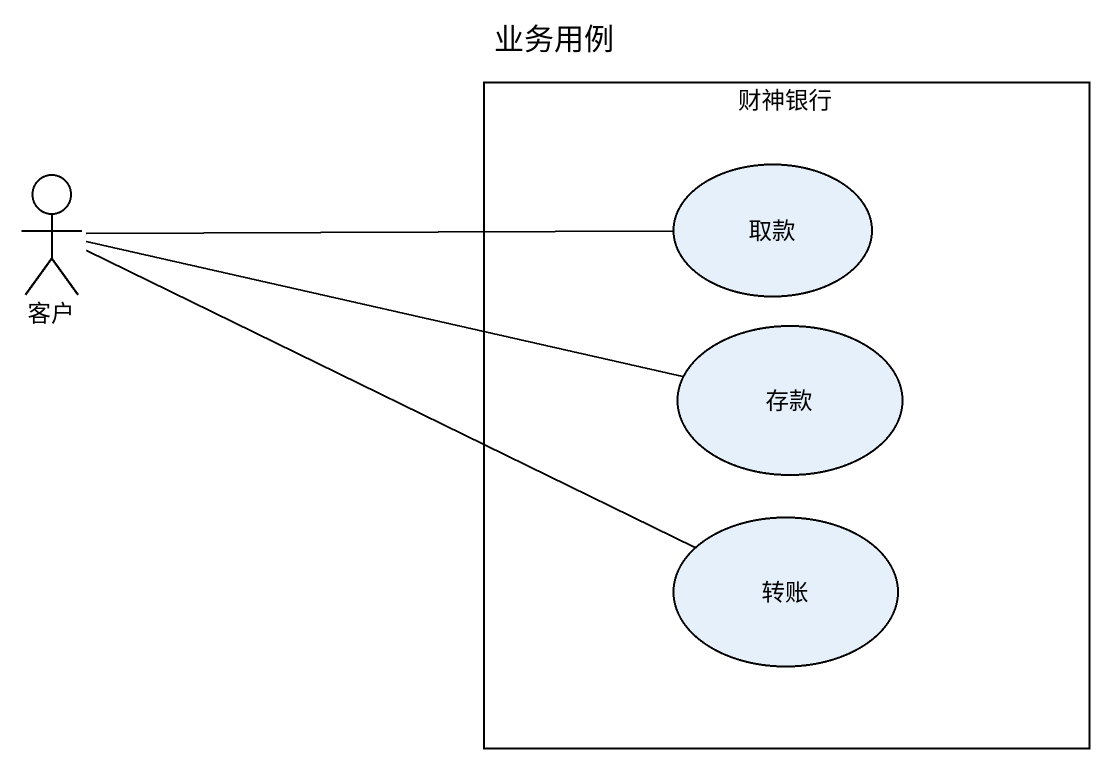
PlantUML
@startuml
title 业务用例
rectangle 财神银行 {
  usecase 取款
  usecase 存款
  usecase 转账
}
actor 客户
客户 -right- 取款
客户 -right- 存款
客户 -right- 转账
@enduml
